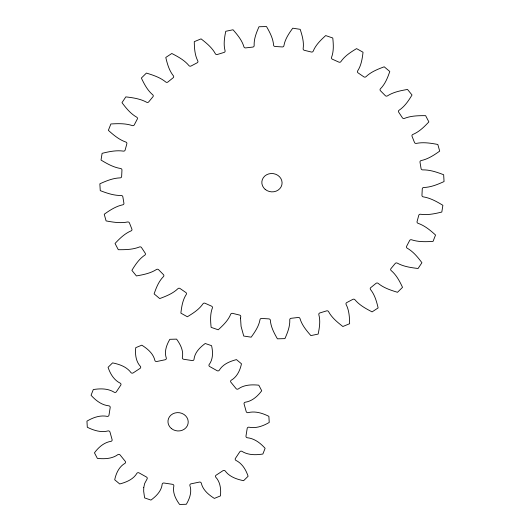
<?xml version="1.0" encoding="UTF-8"?>
<svg xmlns="http://www.w3.org/2000/svg" width="531" height="531" viewBox="0 0 531 531"><rect width="100%" height="100%" fill="white"/><g stroke="black" fill="none" stroke-linecap="round" stroke-linejoin="round"><path stroke-width="0.8" d="M240.543 318.122L241.067 326.346L243.729 336.043L251.176 337.178C254.98 331.908 258.862 326.246 259.991 319.722A1.593 1.44 7 0 1 261.703 318.441L268.792 318.879A1.593 1.44 7 0 1 270.365 320.372C270.85 327.036 274.155 333.116 277.408 338.824L284.921 338.625C287.517 332.725 290.079 326.419 289.767 319.861A1.593 1.44 7 0 1 291.161 318.295L298.176 317.472A1.593 1.44 7 0 1 300.035 318.666C301.96 325.184 306.487 330.561 310.874 335.605L318.169 334.079C319.45 327.766 320.565 321.063 318.859 314.73A1.593 1.44 7 0 1 319.881 312.932L326.552 310.887A1.593 1.44 7 0 1 328.623 311.73C331.915 317.83 337.477 322.31 342.853 326.505L349.637 323.711C349.537 317.226 349.159 310.403 346.152 304.522A1.593 1.44 7 0 1 346.763 302.57L352.836 299.371A1.593 1.44 7 0 1 355.033 299.842C359.547 305.252 365.932 308.69 372.098 311.883L378.125 307.927C376.625 301.515 374.767 294.858 370.592 289.627A1.593 1.44 7 0 1 370.771 287.603L376.008 283.375A1.593 1.44 7 0 1 378.258 283.448C383.787 287.961 390.763 290.231 397.5 292.296L402.531 287.331C399.677 281.257 396.431 275.038 391.241 270.631A1.593 1.44 7 0 1 390.975 268.6L395.177 263.509A1.593 1.44 7 0 1 397.387 263.177C403.706 266.628 411.021 267.651 418.083 268.494L421.919 262.712C417.824 257.23 413.337 251.687 407.304 248.249A1.593 1.44 7 0 1 406.613 246.298L409.62 240.536A1.593 1.44 7 0 1 411.704 239.82C418.547 242.083 425.935 241.824 433.044 241.393L435.546 235.021C430.375 230.348 424.827 225.688 418.169 223.352A1.593 1.44 7 0 1 417.074 221.546L418.767 215.34A1.593 1.44 7 0 1 420.645 214.265C427.747 215.281 434.935 213.734 441.812 212.042L442.887 205.311C436.854 201.647 430.475 198.03 423.413 196.888A1.593 1.44 7 0 1 421.953 195.308L422.271 188.883A1.593 1.44 7 0 1 423.877 187.496C430.966 187.251 437.683 184.463 444.055 181.562L443.657 174.739C437.006 172.21 430.037 169.761 422.835 169.88A1.593 1.44 7 0 1 421.07 168.579L420.001 162.194A1.593 1.44 7 0 1 421.269 160.541C428.092 159.061 434.079 155.118 439.688 151.123L437.829 144.465C430.827 143.164 423.532 141.969 416.463 143.37A1.593 1.44 7 0 1 414.459 142.394L412.043 136.294A1.593 1.44 7 0 1 412.926 134.436C419.244 131.788 424.262 126.829 428.869 121.891L425.623 115.665C418.554 115.625 411.2 115.718 404.536 118.36A1.593 1.44 7 0 1 402.372 117.763L398.695 112.174A1.593 1.44 7 0 1 399.159 110.189C404.755 106.459 408.598 100.671 412.023 95.003L407.516 89.44C400.639 90.648 393.484 92.022 387.517 95.832A1.593 1.44 7 0 1 385.274 95.62L380.481 90.768A1.593 1.44 7 0 1 380.508 88.73C385.187 84.031 387.676 77.645 389.794 71.486L384.198 66.8C377.767 69.203 371.083 71.811 366.051 76.637A1.593 1.44 7 0 1 363.821 76.822L358.1 72.886A1.593 1.44 7 0 1 357.682 70.875C361.266 65.373 362.301 58.642 363.038 52.237L356.567 48.613C350.818 52.111 344.838 55.874 340.975 61.516A1.593 1.44 7 0 1 338.838 62.1L332.406 59.233A1.593 1.44 7 0 1 331.57 57.321C333.893 51.188 333.428 44.405 332.784 38.006L325.689 35.577C320.824 40.037 315.786 44.836 313.244 51.056A1.593 1.44 7 0 1 311.279 52.005L304.389 50.319A1.593 1.44 7 0 1 303.155 48.587C304.11 42.055 302.179 35.491 300.188 29.331L292.74 28.196C288.937 33.466 285.047 39.121 283.926 45.653A1.593 1.44 7 0 1 282.213 46.934L275.124 46.489A1.593 1.44 7 0 1 273.551 45.002C273.067 38.332 269.761 32.252 266.509 26.55L258.995 26.749C256.393 32.643 253.838 38.955 254.15 45.513A1.593 1.44 7 0 1 252.756 47.08L245.74 47.896A1.593 1.44 7 0 1 243.882 46.708C241.957 40.183 237.43 34.814 233.036 29.769L225.748 31.296C224.467 37.608 223.352 44.312 225.051 50.644A1.593 1.44 7 0 1 224.029 52.436L217.358 54.487A1.593 1.44 7 0 1 215.294 53.638C212.002 47.544 206.44 43.064 201.063 38.869L194.273 41.664C194.379 48.148 194.758 54.972 197.764 60.853A1.593 1.44 7 0 1 197.154 62.804L191.08 65.997A1.593 1.44 7 0 1 188.877 65.532C184.37 60.116 177.978 56.684 171.812 53.492L165.785 57.448C167.292 63.859 169.15 70.51 173.325 75.741A1.593 1.44 7 0 1 173.146 77.772L167.909 82A1.593 1.44 7 0 1 165.659 81.927C160.123 77.413 153.147 75.143 146.41 73.079L141.379 78.044C144.24 84.117 147.485 90.336 152.676 94.744A1.593 1.44 7 0 1 152.935 96.775L148.733 101.866A1.593 1.44 7 0 1 146.523 102.191C140.204 98.746 132.889 97.717 125.834 96.881L121.991 102.662C126.093 108.145 130.58 113.687 136.606 117.119A1.593 1.44 7 0 1 137.303 119.077L134.297 124.838A1.593 1.44 7 0 1 132.212 125.555C125.369 123.285 117.982 123.55 110.873 123.975L108.37 130.354C113.541 135.02 119.083 139.686 125.747 142.023A1.593 1.44 7 0 1 126.843 143.821L125.15 150.034A1.593 1.44 7 0 1 123.265 151.109C116.17 150.087 108.981 151.64 102.098 153.333L101.029 160.063C107.063 163.727 113.442 167.345 120.497 168.48A1.593 1.44 7 0 1 121.957 170.066L121.645 176.484A1.593 1.44 7 0 1 120.039 177.878C112.95 178.124 106.227 180.912 99.855 183.812L100.259 190.636C106.91 193.165 113.873 195.614 121.075 195.488A1.593 1.44 7 0 1 122.84 196.789L123.915 203.174A1.593 1.44 7 0 1 122.648 204.833C115.824 206.313 109.831 210.256 104.229 214.252L106.087 220.903C113.083 222.21 120.378 223.405 127.447 222.004A1.593 1.44 7 0 1 129.451 222.974L131.874 229.08A1.593 1.44 7 0 1 130.991 230.932C124.672 233.587 119.654 238.545 115.041 243.477L118.294 249.703C125.362 249.749 132.717 249.656 139.374 247.008A1.593 1.44 7 0 1 141.538 247.612L145.215 253.194A1.593 1.44 7 0 1 144.757 255.185C139.155 258.916 135.319 264.703 131.887 270.365L136.401 275.928C143.277 274.726 150.426 273.352 156.399 269.542A1.593 1.44 7 0 1 158.643 269.755L163.429 274.607A1.593 1.44 7 0 1 163.409 276.644C158.729 281.337 156.233 287.722 154.116 293.889L159.718 298.575C166.143 296.172 172.834 293.563 177.858 288.738A1.593 1.44 7 0 1 180.095 288.545L185.817 292.481A1.593 1.44 7 0 1 186.228 294.499C182.651 300.002 181.615 306.726 180.872 313.137L187.343 316.761C193.098 313.263 199.072 309.5 202.942 303.858A1.593 1.44 7 0 1 205.079 303.274L211.511 306.141A1.593 1.44 7 0 1 212.347 308.053C210.017 314.179 210.488 320.963 211.132 327.368L218.228 329.797C223.093 325.33 228.131 320.538 230.673 314.319A1.593 1.44 7 0 1 232.631 313.37L239.527 315.056A1.593 1.44 7 0 1 240.755 316.788L240.543 318.122M143.762 487.637L143.675 491.235L144.598 497.905L150.957 500.083C156.28 496.153 161.497 491.036 162.194 484.073A1.593 1.44 7 0 1 164.099 483.037L172.376 484.299A1.593 1.44 7 0 1 173.869 485.858C172.369 492.655 175.734 499.113 179.591 504.45L186.328 504.271C189.633 498.662 192.116 491.918 189.846 485.434A1.593 1.44 7 0 1 191.147 483.801L199.251 482.108A1.593 1.44 7 0 1 201.269 483.044C202.835 490.033 208.61 494.766 214.358 498.41L220.438 495.908C221.135 489.336 220.392 482.175 215.705 477.103A1.593 1.44 7 0 1 216.21 475.126L222.901 470.738A1.593 1.44 7 0 1 225.151 470.904C229.492 476.838 236.707 479.281 243.603 480.701L248.11 476.254C245.933 469.782 242.216 463.437 235.844 460.35A1.593 1.44 7 0 1 235.465 458.333L239.733 451.908A1.593 1.44 7 0 1 241.857 451.29C248.143 455.233 255.809 455.14 262.872 454.025L265.115 448.31C260.409 443.066 254.442 438.433 247.18 437.73A1.593 1.44 7 0 1 245.992 435.978L247.18 428.504A1.593 1.44 7 0 1 248.86 427.183C256.035 428.676 263.13 426.028 269.23 422.444L268.872 416.331C262.467 413.151 255.179 410.802 248.004 412.68A1.593 1.44 7 0 1 246.172 411.459L244.107 404.071A1.593 1.44 7 0 1 245.09 402.259C252.132 401.217 257.635 396.279 261.717 390.763L258.809 385.187C251.774 384.477 244.141 384.676 238.187 389.017A1.593 1.44 7 0 1 235.996 388.513L230.985 382.333A1.593 1.44 7 0 1 231.118 380.302C237.138 376.884 240.092 370.293 241.472 363.801L236.454 359.606C229.837 361.372 222.881 364.153 219.217 370.346A1.593 1.44 7 0 1 217 370.631L209.805 366.609A1.593 1.44 7 0 1 209.075 364.664C213.23 359.208 212.991 352.033 211.577 345.674L205.218 343.497C199.895 347.427 194.678 352.544 193.981 359.507A1.593 1.44 7 0 1 192.076 360.542L183.799 359.281A1.593 1.44 7 0 1 182.312 357.721C183.812 350.925 180.447 344.466 176.584 339.13L169.854 339.309C166.542 344.918 164.059 351.661 166.329 358.146A1.593 1.44 7 0 1 165.028 359.779L156.924 361.472A1.593 1.44 7 0 1 154.906 360.536C153.34 353.546 147.572 348.814 141.817 345.17L135.737 347.672C135.04 354.243 135.783 361.405 140.469 366.476A1.593 1.44 7 0 1 139.965 368.454L133.274 372.842A1.593 1.44 7 0 1 131.031 372.676C126.69 366.742 119.468 364.299 112.572 362.879L108.072 367.326C110.242 373.797 113.959 380.143 120.338 383.229A1.593 1.44 7 0 1 120.71 385.247L116.442 391.672A1.593 1.44 7 0 1 114.318 392.29C108.032 388.347 100.372 388.44 93.303 389.555L91.06 395.27C95.772 400.513 101.733 405.146 108.994 405.85A1.593 1.44 7 0 1 110.182 407.602L108.994 415.083A1.593 1.44 7 0 1 107.315 416.397C100.14 414.903 93.044 417.552 86.945 421.136L87.303 427.249C93.708 430.429 100.996 432.778 108.171 430.9A1.593 1.44 7 0 1 110.003 432.121L112.068 439.509A1.593 1.44 7 0 1 111.085 441.321C104.043 442.369 98.54 447.301 94.458 452.817L97.365 458.399C104.401 459.103 112.034 458.903 117.988 454.563A1.593 1.44 7 0 1 120.185 455.067L125.19 461.247A1.593 1.44 7 0 1 125.057 463.278C119.037 466.696 116.083 473.287 114.703 479.778L119.721 483.973C126.338 482.208 133.294 479.427 136.958 473.234A1.593 1.44 7 0 1 139.182 472.948L146.37 476.971A1.593 1.44 7 0 1 147.107 478.916L144.605 483.615L143.762 487.637M171.321 428.471A10.142 9.166 7 0 0 188.001 423.911A10.142 9.166 7 0 0 174.945 412.992A10.142 9.166 7 0 0 171.321 428.471M265.188 189.368A10.142 9.166 7 0 0 281.868 184.808A10.142 9.166 7 0 0 268.819 173.889A10.142 9.166 7 0 0 265.188 189.368"/></g></svg>
